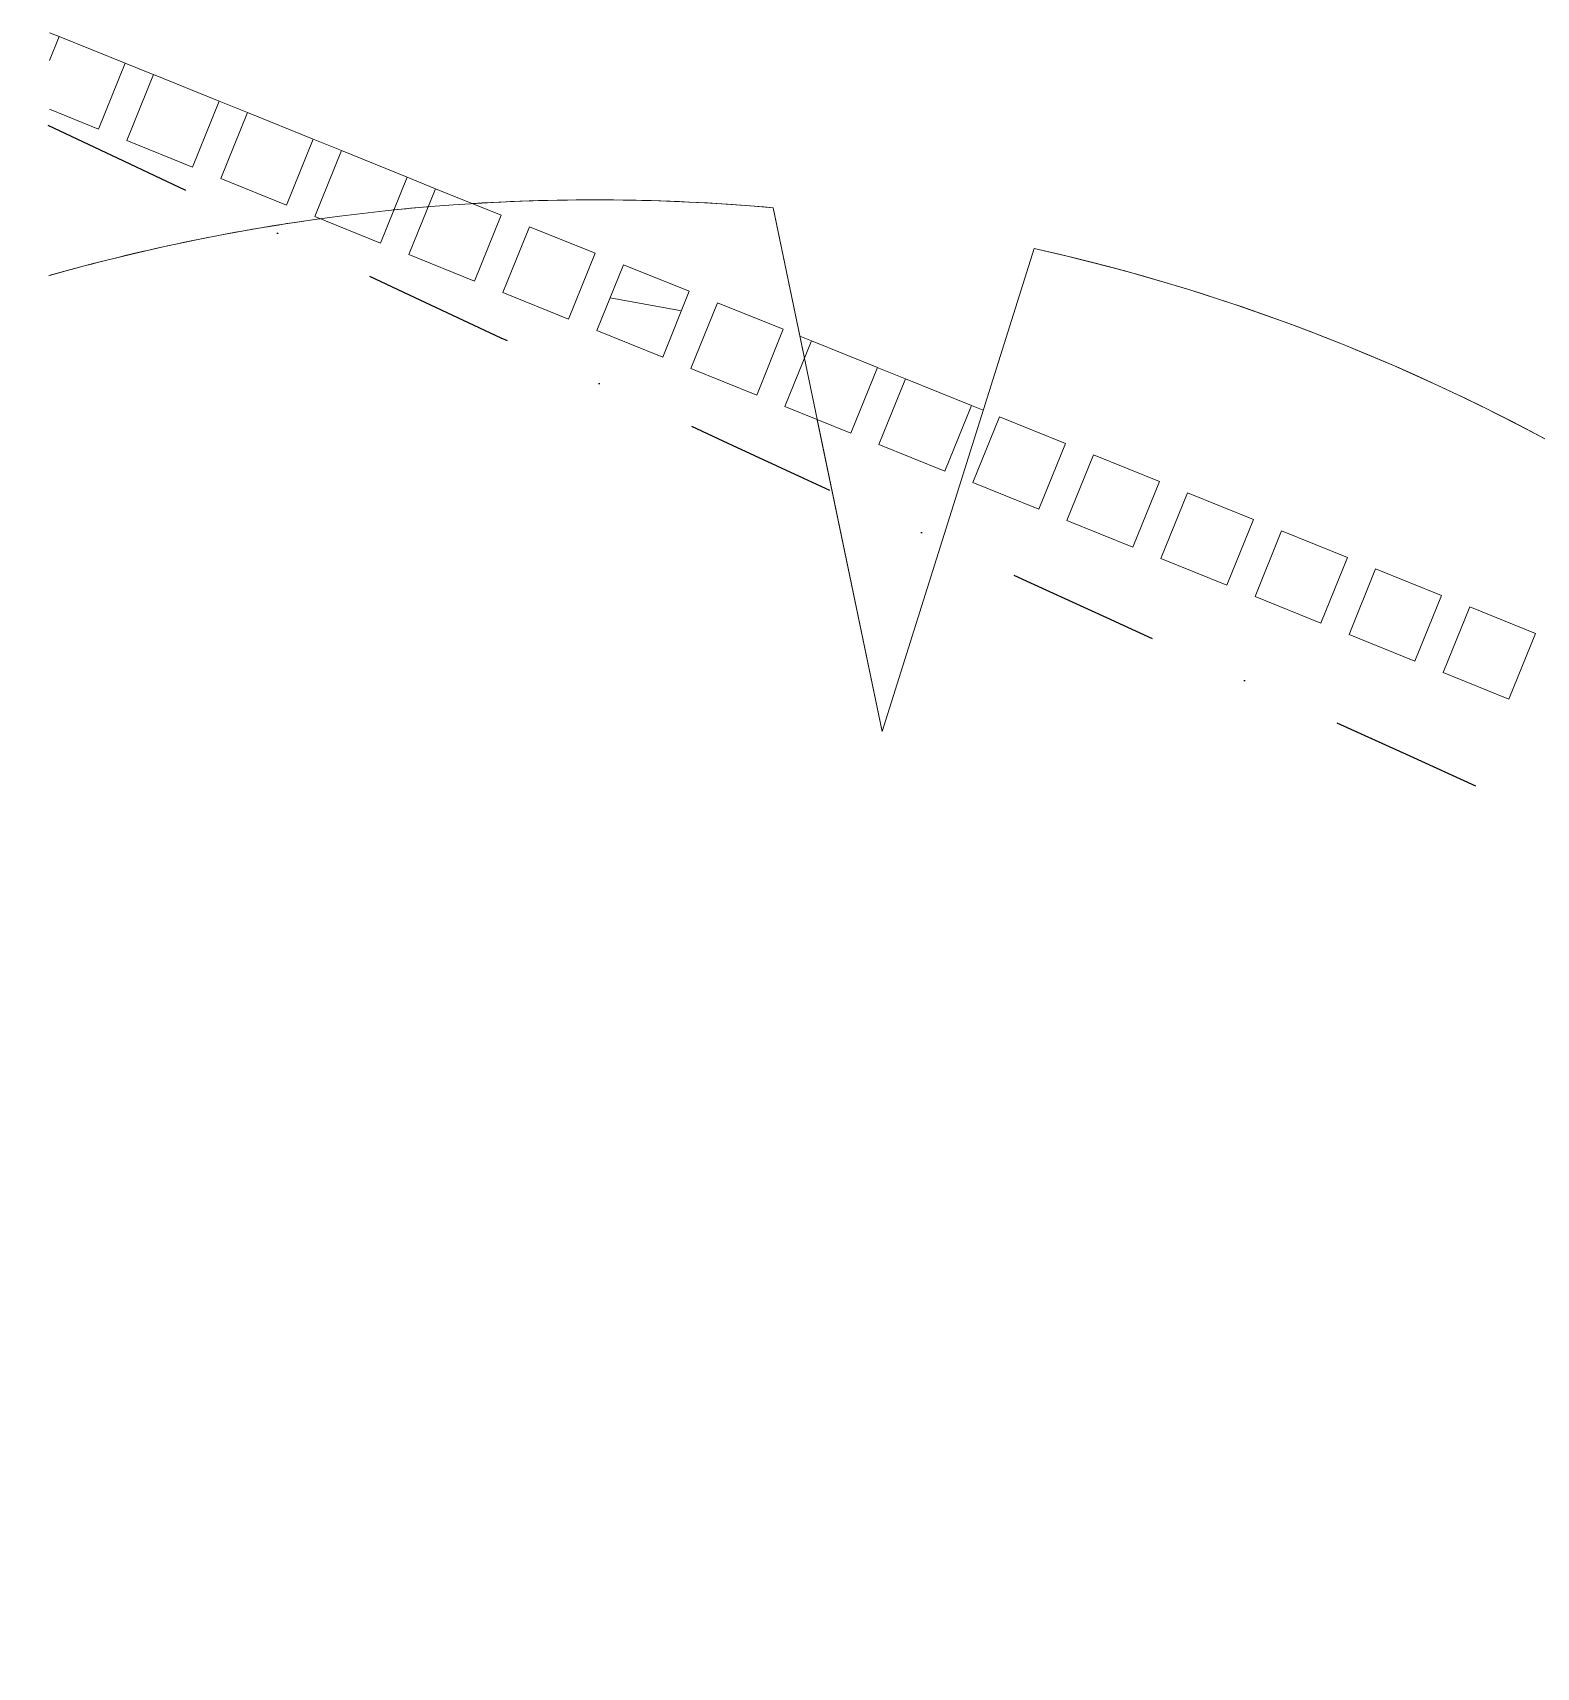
# Model space of a CAD drawing. Header units: millimetres. Extents: x -39027 to 364494, y -35256 to 94895.
# Drawn here: x 194307 to 195048, y 15962 to 16768 of the extents above; entities that cross this region are included whole.
import ezdxf

# ---------------------------------------------------------------- set-up
doc = ezdxf.new("R2010")
doc.units = ezdxf.units.MM
doc.header["$LTSCALE"] = 25
doc.linetypes.add('BG_Dash Dot 3mm', pattern=[7, 3, -2, 0, -2])
for name, color, linetype, lineweight in [('A-DETL-MBND', 4, 'Continuous', 13), ('A-GLAZ-CWMG', 3, 'Continuous', 5), ('C-PROP-LINE', 91, 'BG_Dash Dot 3mm', 25), ('C-TOPO', 251, 'Continuous', 9), ('L-PLNT', 71, 'Continuous', 5)]:
    doc.layers.add(name, color=color, linetype=linetype, lineweight=lineweight)

# ---------------------------------------------------------------- blocks, each defined once
blk = doc.blocks.new('Rectangular Mullion - 35mm Timber Batten_Black_-894194-PROPOSED GROUND FLOOR PLAN')
at = {"layer": 'A-GLAZ-CWMG'}
for p, q in [((-8.51, 17.5), (17.5, 17.5)), ((17.5, 17.5), (17.5, -17.5)), ((-17.5, -17.5), (-17.5, -4.74)), ((17.5, -17.5), (-17.5, -17.5))]:
    blk.add_line(p, q, dxfattribs=at)
blk = doc.blocks.new('Rectangular Mullion - 35mm Timber Batten_Black_-V3-PROPOSED GROUND FLOOR PLAN')
at = {"layer": 'A-GLAZ-CWMG'}
for p, q in [((-17.5, -17.5), (-17.5, 17.5)), ((-17.5, 17.5), (17.5, 17.5)), ((17.5, 17.5), (17.5, -17.5)), ((17.5, -17.5), (-17.5, -17.5))]:
    blk.add_line(p, q, dxfattribs=at)
blk = doc.blocks.new('Rectangular Mullion - 35mm Timber Batten_Black_-V4-PROPOSED GROUND FLOOR PLAN')
at = {"layer": 'A-GLAZ-CWMG'}
for p, q in [((-17.5, -17.5), (-17.5, 17.5)), ((-17.5, 17.5), (17.5, 17.5)), ((17.5, 17.5), (17.5, -17.5)), ((17.5, -17.5), (-17.5, -17.5))]:
    blk.add_line(p, q, dxfattribs=at)
blk = doc.blocks.new('Rectangular Mullion - 35mm Timber Batten_Black_-V5-PROPOSED GROUND FLOOR PLAN')
at = {"layer": 'A-GLAZ-CWMG'}
for p, q in [((-17.5, -17.5), (-17.5, 17.5)), ((-17.5, 17.5), (17.5, 17.5)), ((17.5, 17.5), (17.5, -17.5)), ((17.5, -17.5), (-17.5, -17.5))]:
    blk.add_line(p, q, dxfattribs=at)
blk = doc.blocks.new('Rectangular Mullion - 35mm Timber Batten_Black_-V6-PROPOSED GROUND FLOOR PLAN')
at = {"layer": 'A-GLAZ-CWMG'}
for p, q in [((-17.5, -17.5), (-17.5, 17.5)), ((-17.5, 17.5), (17.5, 17.5)), ((17.5, 17.5), (17.5, -17.5)), ((17.5, -17.5), (-17.5, -17.5))]:
    blk.add_line(p, q, dxfattribs=at)
blk = doc.blocks.new('Rectangular Mullion - 35mm Timber Batten_Black_-V7-PROPOSED GROUND FLOOR PLAN')
at = {"layer": 'A-GLAZ-CWMG'}
for p, q in [((-17.5, -17.5), (-17.5, 17.5)), ((-17.5, 17.5), (17.5, 17.5)), ((17.5, 17.5), (17.5, -17.5)), ((17.5, -17.5), (-17.5, -17.5))]:
    blk.add_line(p, q, dxfattribs=at)
blk = doc.blocks.new('Rectangular Mullion - 35mm Timber Batten_Black_-V8-PROPOSED GROUND FLOOR PLAN')
at = {"layer": 'A-GLAZ-CWMG'}
h = blk.add_hatch(dxfattribs=at)
h.set_pattern_fill('FP_4', color=256, style=0, pattern_type=2)
h.set_pattern_definition([(342.749, (44318.045, 12533.75), (-10691.93428, 3408.48681), [122.343, -12111.918]), (326.675, (44434.88, 12497.46), (3605.7621, -2132.3304), [155.42, -5025.186]), (292.985, (44564.75, 12412.1), (941.92, -380.847), [114.947, -1321.893]), (291.137, (44609.63, 12306.26), (7560.449994, -19427.284634), [222.826, -22059.793]), (324.99, (44689.984, 12098.424), (-7628.16309, 5436.25745), [135.552, -13419.579]), (337.985, (44801, 12020.7), (1322.766, 561.072), [254, -762]), (347.447, (45036.49, 11925.44), (-5017.8325, 1288.417), [123.601, -6056.485]), (343.696, (44215.22, 12279.43), (-8801.3738, 2679.70067), [102.107, -10108.567]), (337.985, (44313.2, 12250.8), (1322.766, 561.072), [152.4, -863.6]), (309.684, (44454.504, 12193.636), (8181.89994, -9752.98374), [150.01, -14851.05]), (285.86, (44550.29, 12078.19), (-1692.01002, 6281.6876), [231.684, -11352.499]), (298.696, (44613.61, 11855.33), (3872.74174, -6926.00121), [144.401, -14295.673]), (331.645, (44682.94, 11728.66), (7261.09284, -3791.19558), [184.006, -9016.265]), (349.874, (44844.873, 11641.27), (-14311.02379, 2609.0373), [197.272, -19529.88]), (344.695, (44097.153, 11987.434), (8889.46097, -2371.17666), [173.911, -17217.207]), (334.618, (44264.896, 11941.53), (14740.94124, -6927.80272), [173.019, -17128.838]), (304.295, (44421.2, 11867.36), (-1037.397, 2021.1605), [183.162, -3480.078]), (290.495, (44524.42, 11716.046), (5346.68902, -14125.91575), [165.393, -16373.889]), (323.054, (44582.326, 11561.12), (9297.29536, -6910.3957), [157.726, -15614.836]), (337.985, (44708.4, 11466.3), (1322.766, 561.072), [121.92, -894.08]), (350.98, (44821.41, 11420.62), (9262.8548, -1393.3012), [135.552, -13419.579]), (337.985, (44674.8, 12575.8), (1322.766, 561.072), [3.353, -1012.647]), (114.833, (44749.525, 12381.204), (8712.974236, -18938.423174), [222.826, -22059.793]), (131.42, (44275.1, 11641.5), (-1242.518, 721.5684), [90.874, -2180.97]), (149.855, (44214.98, 11709.65), (-5414.9868, 2978.4874), [143.684, -7040.52]), (181.184, (44090.73, 11781.81), (-5465.77656, -246.4002), [77.377, -7660.249]), (311.42, (44749.53, 12381.2), (1242.518, -721.5684), [113.592, -2158.253]), (331.275, (44824.675, 12296.023), (-8039.35949, 4473.66674), [173.911, -17217.207]), (348.11, (44977.184, 12212.44), (17169.906134, -3578.632855), [288.98, -28609.032]), (348.29, (44359.94, 12637.36), (6069.25286, -1165.18107), [113.592, -11245.633]), (322.461, (44471.166, 12614.303), (-9152.309654, 7101.30382), [189.804, -18790.642]), (295.106, (44621.67, 12498.655), (-7578.448156, 16299.18031), [194.107, -19216.546]), (303.29, (44704.03, 12322.886), (6860.71724, -10331.34561), [160.644, -15903.726]), (328.523, (44792.2, 12188.6), (4503.1958, -2561.22794), [185.403, -5994.684]), (344.567, (44950.32, 12091.793), (-16753.66257, 4665.381766), [265.913, -26325.352]), (346.115, (44264.73, 12401.88), (-5963.3982, 1622.14405), [143.684, -7040.52]), (326.675, (44404.21, 12367.4), (3605.7621, -2132.3304), [155.42, -5025.186]), (295.475, (44534.074, 12282.01), (-6440.058535, 13662.145705), [165.393, -16373.889]), (292.985, (44605.2, 12132.7), (941.92, -380.847), [186.79, -1250.052]), (320.631, (44678.15, 11960.74), (-10644.674255, 8812.39278), [170.313, -16860.951]), (341.351, (44809.815, 11852.71), (-15413.35559, 5264.814195), [173.019, -17128.838]), (355.088, (44973.75, 11797.384), (10574.52922, -833.81564), [138.191, -13680.903]), (346.731, (44169.514, 12166.4), (7009.7353, -1573.6634), [133.633, -13229.76]), (323.054, (44299.58, 12135.73), (9297.29536, -6910.3957), [157.726, -15614.836]), (305.98, (44425.63, 12040.92), (-3392.78665, 4856.5112), [191.699, -9393.227]), (288.086, (44538.256, 11885.795), (-5332.36425, 16459.65141), [252.369, -24984.547]), (322.04, (44616.6, 11645.9), (-3215.15843, 2685.35073), [147.932, -7248.66]), (343.994, (44733.237, 11554.9), (9829.364885, -2764.31528), [194.107, -19216.546]), (1.184, (44919.82, 11501.38), (5465.77656, 246.4002), [77.377, -7660.249]), (347.447, (44055.26, 11883.82), (-5017.8325, 1288.417), [123.601, -6056.485]), (327.977, (44175.907, 11856.96), (9661.83155, -5973.358725), [175.389, -17363.491]), (300.58, (44324.61, 11763.96), (8518.312754, -14321.843463), [217.433, -21525.916]), (308.93, (44816.07, 12518.68), (5223.5357, -6309.62158), [104.603, -10355.757]), (327.201, (44881.8, 12437.31), (-13876.72194, 8999.13405), [217.196, -21502.404]), (345.11, (45064.37, 12319.66), (-6909.51565, 1967.58737), [245.738, -7945.516])])
h.paths.add_polyline_path([(17.5, 17.5), (17.5, -17.5), (-17.5, -17.5), (-17.5, 17.5), (-5.31, 17.5)], flags=0)
for p, q in [((-17.5, -17.5), (-17.5, 17.5)), ((-17.5, 17.5), (17.5, 17.5)), ((17.5, 17.5), (17.5, -17.5)), ((17.5, -17.5), (-17.5, -17.5))]:
    blk.add_line(p, q, dxfattribs=at)
blk = doc.blocks.new('Rectangular Mullion - 35mm Timber Batten_Black_-V9-PROPOSED GROUND FLOOR PLAN')
at = {"layer": 'A-GLAZ-CWMG'}
for p, q in [((-17.5, -17.5), (-17.5, 17.5)), ((-17.5, 17.5), (17.5, 17.5)), ((17.5, 17.5), (17.5, -17.5)), ((17.5, -17.5), (-17.5, -17.5))]:
    blk.add_line(p, q, dxfattribs=at)
blk = doc.blocks.new('Rectangular Mullion - 35mm Timber Batten_Black_-V10-PROPOSED GROUND FLOOR PLAN')
at = {"layer": 'A-GLAZ-CWMG'}
h = blk.add_hatch(dxfattribs=at)
h.set_pattern_fill('FP_6', color=256, style=0, pattern_type=2)
h.set_pattern_definition([(342.749, (44218.045, 12533.75), (-10691.93428, 3408.48681), [122.343, -12111.918]), (326.675, (44334.88, 12497.46), (3605.7621, -2132.3304), [155.42, -5025.186]), (292.985, (44464.75, 12412.1), (941.92, -380.847), [114.947, -1321.893]), (291.137, (44509.63, 12306.26), (7560.449994, -19427.284634), [222.826, -22059.793]), (324.99, (44589.984, 12098.424), (-7628.16309, 5436.25745), [135.552, -13419.579]), (337.985, (44701, 12020.7), (1322.766, 561.072), [254, -762]), (347.447, (44936.49, 11925.44), (-5017.8325, 1288.417), [123.601, -6056.485]), (343.696, (44115.22, 12279.43), (-8801.3738, 2679.70067), [102.107, -10108.567]), (337.985, (44213.2, 12250.8), (1322.766, 561.072), [152.4, -863.6]), (309.684, (44354.504, 12193.636), (8181.89994, -9752.98374), [150.01, -14851.05]), (285.86, (44450.29, 12078.19), (-1692.01002, 6281.6876), [231.684, -11352.499]), (298.696, (44513.61, 11855.33), (3872.74174, -6926.0012), [144.401, -14295.673]), (331.645, (44582.94, 11728.66), (7261.09284, -3791.19558), [184.006, -9016.265]), (349.874, (44744.873, 11641.27), (-14311.02379, 2609.0373), [197.272, -19529.88]), (344.695, (43997.153, 11987.434), (8889.46097, -2371.17666), [173.911, -17217.207]), (334.618, (44164.896, 11941.53), (14740.94124, -6927.80272), [173.019, -17128.838]), (304.295, (44321.2, 11867.36), (-1037.397, 2021.1605), [183.162, -3480.078]), (290.495, (44424.42, 11716.046), (5346.68902, -14125.91575), [165.393, -16373.889]), (323.054, (44482.326, 11561.12), (9297.29536, -6910.3957), [157.726, -15614.836]), (337.985, (44608.4, 11466.3), (1322.766, 561.072), [121.92, -894.08]), (350.98, (44721.41, 11420.62), (9262.8548, -1393.3012), [135.552, -13419.579]), (337.985, (44574.8, 12575.8), (1322.766, 561.072), [3.353, -1012.647]), (114.833, (44649.525, 12381.204), (8712.974236, -18938.423174), [222.826, -22059.793]), (131.42, (44175.1, 11641.5), (-1242.518, 721.5684), [90.874, -2180.97]), (149.855, (44114.98, 11709.65), (-5414.9868, 2978.4874), [143.684, -7040.52]), (181.184, (43990.73, 11781.81), (-5465.77656, -246.4002), [77.377, -7660.249]), (311.42, (44649.53, 12381.2), (1242.518, -721.5684), [113.592, -2158.253]), (331.275, (44724.675, 12296.023), (-8039.35949, 4473.66674), [173.911, -17217.207]), (348.11, (44877.184, 12212.44), (17169.906134, -3578.632855), [288.98, -28609.032]), (348.29, (44259.94, 12637.36), (6069.25286, -1165.18107), [113.592, -11245.633]), (322.461, (44371.166, 12614.303), (-9152.309654, 7101.30382), [189.804, -18790.642]), (295.106, (44521.67, 12498.655), (-7578.448156, 16299.18031), [194.107, -19216.546]), (303.29, (44604.03, 12322.886), (6860.71724, -10331.34561), [160.644, -15903.726]), (328.523, (44692.2, 12188.6), (4503.1958, -2561.22794), [185.403, -5994.684]), (344.567, (44850.32, 12091.793), (-16753.66257, 4665.381766), [265.913, -26325.352]), (346.115, (44164.73, 12401.88), (-5963.3982, 1622.14405), [143.684, -7040.52]), (326.675, (44304.21, 12367.4), (3605.7621, -2132.3304), [155.42, -5025.186]), (295.475, (44434.074, 12282.01), (-6440.058535, 13662.145705), [165.393, -16373.889]), (292.985, (44505.2, 12132.7), (941.92, -380.847), [186.79, -1250.052]), (320.631, (44578.15, 11960.74), (-10644.674255, 8812.39278), [170.313, -16860.951]), (341.351, (44709.815, 11852.71), (-15413.35559, 5264.814195), [173.019, -17128.838]), (355.088, (44873.75, 11797.384), (10574.52922, -833.81564), [138.191, -13680.903]), (346.731, (44069.514, 12166.4), (7009.7353, -1573.6634), [133.633, -13229.76]), (323.054, (44199.58, 12135.73), (9297.29536, -6910.3957), [157.726, -15614.836]), (305.98, (44325.63, 12040.92), (-3392.78665, 4856.5112), [191.699, -9393.227]), (288.086, (44438.256, 11885.795), (-5332.36425, 16459.65141), [252.369, -24984.547]), (322.04, (44516.6, 11645.9), (-3215.15843, 2685.35073), [147.932, -7248.66]), (343.994, (44633.237, 11554.9), (9829.364885, -2764.31528), [194.107, -19216.546]), (1.184, (44819.82, 11501.38), (5465.77656, 246.4002), [77.377, -7660.249]), (347.447, (43955.26, 11883.82), (-5017.8325, 1288.417), [123.601, -6056.485]), (327.977, (44075.907, 11856.96), (9661.83155, -5973.358725), [175.389, -17363.491]), (300.58, (44224.61, 11763.96), (8518.312754, -14321.843463), [217.433, -21525.916]), (308.93, (44716.07, 12518.68), (5223.5357, -6309.62158), [104.603, -10355.757]), (327.201, (44781.8, 12437.31), (-13876.72194, 8999.13405), [217.196, -21502.404]), (345.11, (44964.37, 12319.66), (-6909.51565, 1967.58737), [245.738, -7945.516])])
h.paths.add_polyline_path([(17.5, 17.5), (17.5, -17.5), (-17.5, -17.5), (-17.5, 17.5), (-0.26, 17.5)], flags=0)
for p, q in [((-17.5, -17.5), (-17.5, 17.5)), ((-17.5, 17.5), (17.5, 17.5)), ((17.5, 17.5), (17.5, -17.5)), ((17.5, -17.5), (-17.5, -17.5))]:
    blk.add_line(p, q, dxfattribs=at)
blk = doc.blocks.new('Rectangular Mullion - 35mm Timber Batten_Black_-V11-PROPOSED GROUND FLOOR PLAN')
at = {"layer": 'A-GLAZ-CWMG'}
for p, q in [((-17.5, -17.5), (-17.5, 17.5)), ((-17.5, 17.5), (17.5, 17.5)), ((17.5, 17.5), (17.5, -17.5)), ((17.5, -17.5), (-17.5, -17.5))]:
    blk.add_line(p, q, dxfattribs=at)
blk = doc.blocks.new('Rectangular Mullion - 35mm Timber Batten_Black_-V12-PROPOSED GROUND FLOOR PLAN')
at = {"layer": 'A-GLAZ-CWMG'}
for p, q in [((-17.5, -17.5), (-17.5, 17.5)), ((-17.5, 17.5), (17.5, 17.5)), ((17.5, 17.5), (17.5, -17.5)), ((17.5, -17.5), (-17.5, -17.5))]:
    blk.add_line(p, q, dxfattribs=at)
blk = doc.blocks.new('Rectangular Mullion - 35mm Timber Batten_Black_-V13-PROPOSED GROUND FLOOR PLAN')
at = {"layer": 'A-GLAZ-CWMG'}
for p, q in [((-17.5, -17.5), (-17.5, 17.5)), ((-17.5, 17.5), (17.5, 17.5)), ((17.5, 17.5), (17.5, -17.5)), ((17.5, -17.5), (-17.5, -17.5))]:
    blk.add_line(p, q, dxfattribs=at)
blk = doc.blocks.new('Rectangular Mullion - 35mm Timber Batten_Black_-V14-PROPOSED GROUND FLOOR PLAN')
at = {"layer": 'A-GLAZ-CWMG'}
for p, q in [((-17.5, -17.5), (-17.5, 17.5)), ((-17.5, 17.5), (17.5, 17.5)), ((17.5, 17.5), (17.5, -17.5)), ((17.5, -17.5), (-17.5, -17.5))]:
    blk.add_line(p, q, dxfattribs=at)
blk = doc.blocks.new('Rectangular Mullion - 35mm Timber Batten_Black_-V15-PROPOSED GROUND FLOOR PLAN')
at = {"layer": 'A-GLAZ-CWMG'}
for p, q in [((-17.5, -17.5), (-17.5, 17.5)), ((-17.5, 17.5), (17.5, 17.5)), ((17.5, 17.5), (17.5, -17.5)), ((17.5, -17.5), (-17.5, -17.5))]:
    blk.add_line(p, q, dxfattribs=at)
blk = doc.blocks.new('Rectangular Mullion - 35mm Timber Batten_Black_-V16-PROPOSED GROUND FLOOR PLAN')
at = {"layer": 'A-GLAZ-CWMG'}
for p, q in [((-17.5, -17.5), (-17.5, 17.5)), ((-17.5, 17.5), (17.5, 17.5)), ((17.5, 17.5), (17.5, -17.5)), ((17.5, -17.5), (-17.5, -17.5))]:
    blk.add_line(p, q, dxfattribs=at)
blk = doc.blocks.new('Rectangular Mullion - 35mm Timber Batten_Black_-V17-PROPOSED GROUND FLOOR PLAN')
at = {"layer": 'A-GLAZ-CWMG'}
for p, q in [((-17.5, -17.5), (-17.5, 17.5)), ((-17.5, 17.5), (17.5, 17.5)), ((17.5, 17.5), (17.5, -17.5)), ((17.5, -17.5), (-17.5, -17.5))]:
    blk.add_line(p, q, dxfattribs=at)
blk = doc.blocks.new('PLANTING_Coloured tree scaleable - 2_5 Meters-V227-PROPOSED GROUND FLOOR PLAN')
at = {"layer": 'L-PLNT', "lineweight": 5}
for p, q in [((-179.68, 972.55), (-155.02, 724.07)), ((-179.68, 972.55), (-155.02, 724.07)), ((-155.02, 724.07), (-305.85, 940.55)), ((-262.55, 878.41), (-305.85, 940.55)), ((-155.02, 724.07), (-244.83, 852.97))]:
    blk.add_line(p, q, dxfattribs=at)
for start, end in [(51.5512, 100.46218), (65.60873, 100.46218), (108.00826, 128.90127), (108.00826, 116.59551), (117.89412, 118.8729), (120.95098, 128.8794)]:
    blk.add_arc((-0.1, 0), 988.99, start, end, dxfattribs=at)
blk = doc.blocks.new('Family - ___-1009153-PROPOSED GROUND FLOOR PLAN')
at = {"layer": 'C-PROP-LINE'}
blk.add_arc((14652.69, 63546.42), 51820, 244.73665, 256.363332, dxfattribs=at)

msp = doc.modelspace()

# ---------------------------------------------------------------- linework, layer by layer
at = {"layer": 'A-DETL-MBND', "lineweight": 5}
for p, q in [((194315.11, 16768.04), (194319.89, 16766.11)), ((194352.34, 16752.99), (194366.24, 16747.37)), ((194398.69, 16734.25), (194412.6, 16728.62)), ((194445.04, 16715.5), (194458.95, 16709.88)), ((194491.4, 16696.76), (194505.31, 16691.14)), ((194684.99, 16618.48), (194690.72, 16616.17)), ((194723.17, 16603.05), (194737.08, 16597.43)), ((194769.52, 16584.31), (194775.38, 16581.94))]:
    msp.add_line(p, q, dxfattribs=at)
at = {"layer": 'C-TOPO'}
for p, q in [((194319.89, 16766.11), (194315.11, 16768.04)), ((194366.24, 16747.37), (194352.34, 16752.99)), ((194412.6, 16728.62), (194398.69, 16734.25)), ((194458.95, 16709.88), (194445.04, 16715.5)), ((194505.31, 16691.14), (194491.4, 16696.76)), ((194690.72, 16616.17), (194684.99, 16618.48)), ((194737.08, 16597.43), (194723.17, 16603.05)), ((194775.38, 16581.94), (194769.52, 16584.31))]:
    msp.add_line(p, q, dxfattribs=at)

# ---------------------------------------------------------------- block references
at = {"layer": 'A-GLAZ-CWMG', "extrusion": (0, 0, -1), "rotation": 202.0150672995229}
for name, p in [('Rectangular Mullion - 35mm Timber Batten_Black_-894194-PROPOSED GROUND FLOOR PLAN', (-194329.55, 16743.32)), ('Rectangular Mullion - 35mm Timber Batten_Black_-V3-PROPOSED GROUND FLOOR PLAN', (-194375.91, 16724.58)), ('Rectangular Mullion - 35mm Timber Batten_Black_-V4-PROPOSED GROUND FLOOR PLAN', (-194422.26, 16705.84)), ('Rectangular Mullion - 35mm Timber Batten_Black_-V5-PROPOSED GROUND FLOOR PLAN', (-194468.62, 16687.1)), ('Rectangular Mullion - 35mm Timber Batten_Black_-V6-PROPOSED GROUND FLOOR PLAN', (-194514.97, 16668.35)), ('Rectangular Mullion - 35mm Timber Batten_Black_-V7-PROPOSED GROUND FLOOR PLAN', (-194561.32, 16649.61)), ('Rectangular Mullion - 35mm Timber Batten_Black_-V8-PROPOSED GROUND FLOOR PLAN', (-194607.68, 16630.87)), ('Rectangular Mullion - 35mm Timber Batten_Black_-V9-PROPOSED GROUND FLOOR PLAN', (-194654.03, 16612.13)), ('Rectangular Mullion - 35mm Timber Batten_Black_-V10-PROPOSED GROUND FLOOR PLAN', (-194700.39, 16593.38)), ('Rectangular Mullion - 35mm Timber Batten_Black_-V11-PROPOSED GROUND FLOOR PLAN', (-194746.74, 16574.64)), ('Rectangular Mullion - 35mm Timber Batten_Black_-V12-PROPOSED GROUND FLOOR PLAN', (-194793.09, 16555.9)), ('Rectangular Mullion - 35mm Timber Batten_Black_-V13-PROPOSED GROUND FLOOR PLAN', (-194839.45, 16537.16)), ('Rectangular Mullion - 35mm Timber Batten_Black_-V14-PROPOSED GROUND FLOOR PLAN', (-194885.8, 16518.41)), ('Rectangular Mullion - 35mm Timber Batten_Black_-V15-PROPOSED GROUND FLOOR PLAN', (-194932.16, 16499.67)), ('Rectangular Mullion - 35mm Timber Batten_Black_-V16-PROPOSED GROUND FLOOR PLAN', (-194978.51, 16480.93)), ('Rectangular Mullion - 35mm Timber Batten_Black_-V17-PROPOSED GROUND FLOOR PLAN', (-195024.87, 16462.19))]:
    msp.add_blockref(name, p, dxfattribs=at)
at = {"layer": 'C-PROP-LINE'}
msp.add_blockref('Family - ___-1009153-PROPOSED GROUND FLOOR PLAN', (201777.33, 39.71), dxfattribs=at)
at = {"layer": 'L-PLNT', "lineweight": 5, "rotation": 336.8993779194267}
msp.add_blockref('PLANTING_Coloured tree scaleable - 2_5 Meters-V227-PROPOSED GROUND FLOOR PLAN', (194584.12, 15696.62), dxfattribs=at)

doc.saveas('drawing.dxf')
